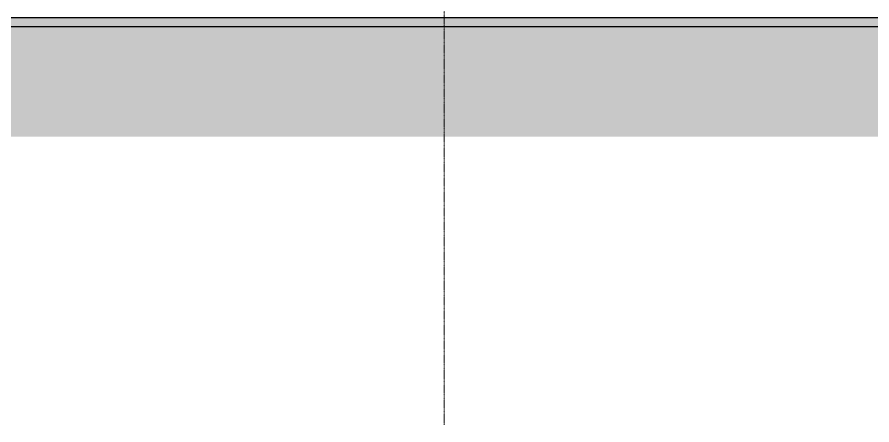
# Model space of a CAD drawing. Header units: inches. Extents: x 21408 to 98131, y -290 to 853.
# Drawn here: x 24826 to 25399, y -273 to 0 of the extents above; entities that cross this region are included whole.
import ezdxf

# ---------------------------------------------------------------- set-up
doc = ezdxf.new("R2010")
doc.units = ezdxf.units.IN
doc.header["$MEASUREMENT"] = 0
doc.linetypes.add('Grid Line 1_2_', pattern=[0.875, 0.5, -0.125, 0.125, -0.125])
for name, color, linetype, lineweight in [('A-FLOR', 192, 'Continuous', 9), ('A-FLOR-LEVL', 51, 'Continuous', 9), ('A-FLOR-PATT', 8, 'Continuous', 25), ('C-TOPO', 7, 'Continuous', 9), ('S-GRID', 1, 'Continuous', 9)]:
    doc.layers.add(name, color=color, linetype=linetype, lineweight=lineweight)

# ---------------------------------------------------------------- blocks, each defined once
blk = doc.blocks.new('Struct_Xcel_Sports Complex_rvt-1-Building Section - East_West looking North')
at = {"layer": 'A-FLOR-PATT', "lineweight": 9}
h = blk.add_hatch(dxfattribs=at)
h.set_pattern_fill('FP_10', style=0, pattern_type=2)
h.set_pattern_definition([(50, (22097.104, 100.19), (55.0854, -4.81984), [5.76, -63.36]), (355, (22097.104, 100.19), (-10.6557, 57.7685), [4.608, -50.688]), (100.451, (22101.695, 99.787), (44.4295, 52.94866), [4.895, -53.848]), (46.184, (22097.104, 115.55), (81.9644, -12.7121), [8.64, -95.04]), (96.636, (22103.935, 114.49), (71.7815, 74.8124), [7.343, -80.772]), (351.184, (22097.1, 115.55), (71.782, 74.8124), [6.912, -76.032]), (21, (22104.784, 111.71), (45.84207, -30.92146), [5.76, -63.36]), (326, (22104.784, 111.71), (18.6871, 55.6915), [4.608, -50.688]), (71.451, (22108.605, 109.13), (64.5289, 24.7701), [4.895, -53.848]), (37.5, (22097.104, 100.189), (0.93389, 25.56682), [2.534, -47.539, 2.534, -48.922, -50.88]), (37.5, (22097.104, 100.189), (0.93389, 25.56682), [-101.53, 2.534, -48.346]), (7.5, (22097.104, 100.19), (20.20404, 30.2913), [2.534, -26.803, 2.534, -46.387, -19.392]), (7.5, (22097.104, 100.19), (20.20404, 30.2913), [-78.259, 2.534, -16.858]), (327.5, (22079.978, 100.19), (40.99778, -1.7324), [2.534, -16.666, 2.534, -57.37, -79.488]), (327.5, (22079.978, 100.19), (40.99778, -1.7324), [-79.104, 2.534, -76.954]), (317.5, (22072.298, 100.19), (44.78888, 7.68784), [2.534, -22.426, 2.534, -37.248, -56.448]), (317.5, (22072.298, 100.19), (44.78888, 7.68784), [-64.742, 2.534, -53.914])])
h.paths.add_polyline_path([(22772.64, -6), (26273.39, -6), (26273.39, 0), (22772.64, 0), (22772.64, -1.69)], flags=0)
at = {"layer": 'A-FLOR', "color": 250, "lineweight": 25}
for p, q in [((26273.39, 0), (22772.64, 0)), ((26273.39, -6), (22772.64, -6))]:
    blk.add_line(p, q, dxfattribs=at)

msp = doc.modelspace()

# ---------------------------------------------------------------- hatches: boundary and pattern name
at = {"layer": 'C-TOPO'}
h = msp.add_hatch(dxfattribs=at)
h.set_pattern_fill('FP_2', color=256, style=0, pattern_type=2)
h.set_pattern_definition([(0, (22097.104, 100.19), (48, 48), [48, -48]), (0, (22097.104, 118.19), (48, 48), [48, -48]), (0, (22097.104, 136.19), (48, 48), [48, -48]), (90, (22103.104, 142.19), (-48, 48), [48, -48]), (90, (22121.104, 142.19), (-48, 48), [48, -48]), (90, (22139.104, 142.19), (-48, 48), [48, -48])])
h.paths.add_polyline_path([(24413.39, -79.81), (26363.98, -79.81), (26363.98, 0), (26283.39, 0), (26283.39, -36), (26286.39, -36), (26286.39, -48), (26268.39, -48), (26268.39, -36), (26273.39, -36), (26273.39, -6), (22772.64, -6), (22772.64, -79.81), (24406.09, -79.81)], flags=0)

# ---------------------------------------------------------------- linework, layer by layer
at = {"layer": 'A-FLOR', "lineweight": 25}
msp.add_line((25980.89, 0), (23085.89, 0), dxfattribs=at)
at = {"layer": 'A-FLOR-LEVL', "linetype": 'Grid Line 1_2_'}
msp.add_line((21678.64, 0), (26557.32, 0), dxfattribs=at)
at = {"layer": 'S-GRID', "linetype": 'Grid Line 1_2_'}
msp.add_line((25112.39, -273.16), (25112.39, 671.89), dxfattribs=at)
msp.add_line((25112.39, -273.16), (25112.39, 671.89), dxfattribs=at)

# ---------------------------------------------------------------- block references
at = {"lineweight": 5}
msp.add_blockref('Struct_Xcel_Sports Complex_rvt-1-Building Section - East_West looking North', (0, 0), dxfattribs=at)

doc.saveas('drawing.dxf')
